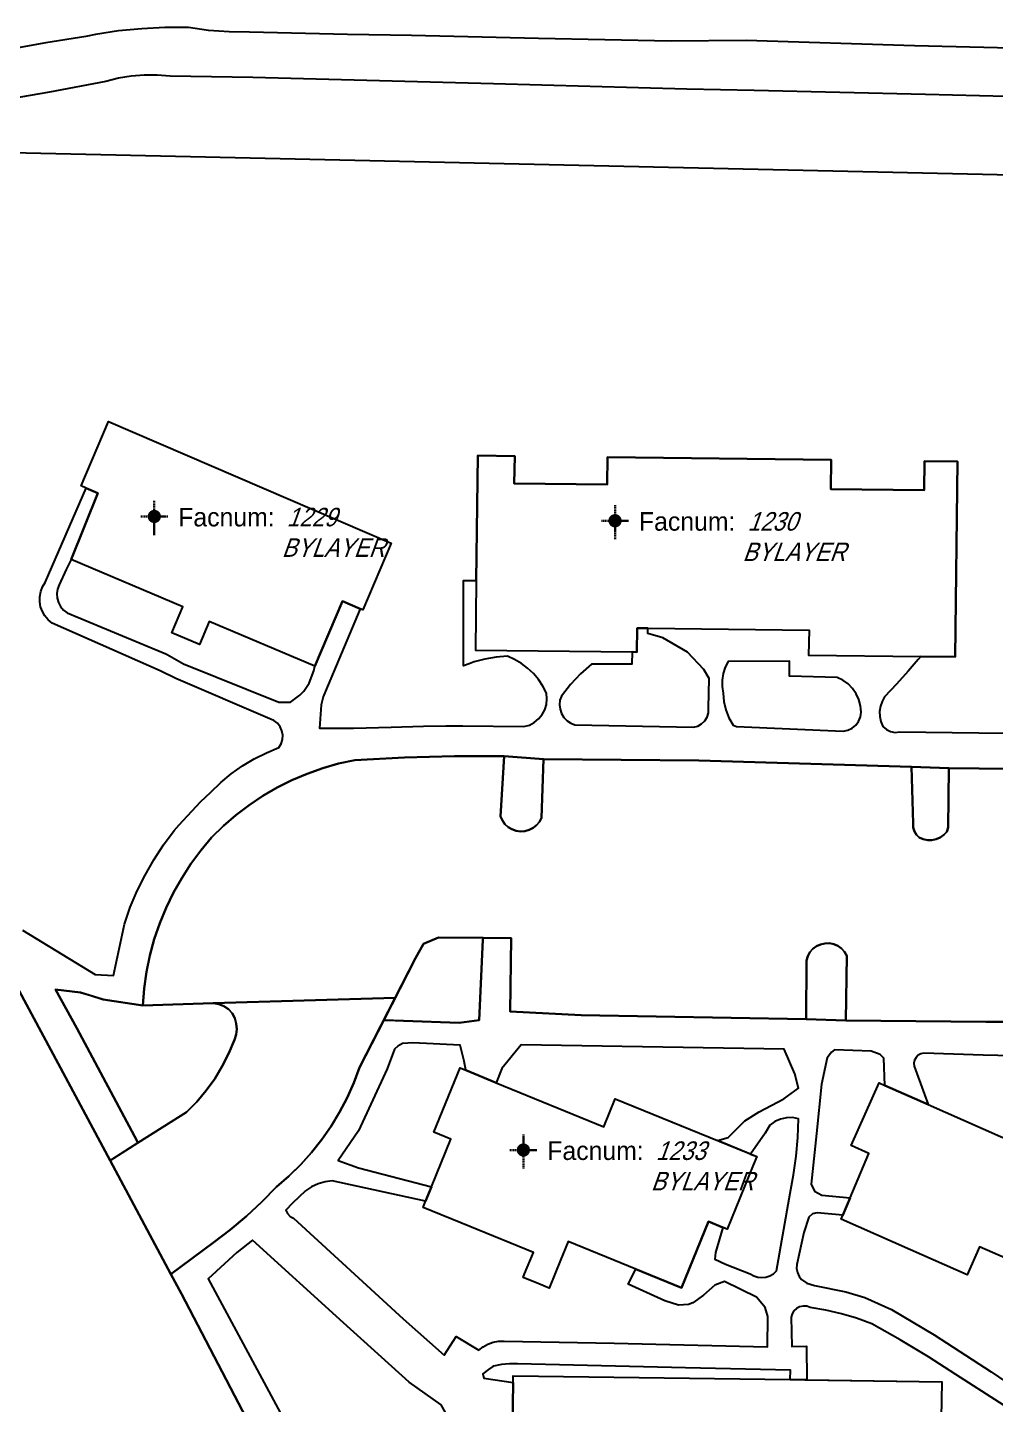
# Model space of a CAD drawing. Header units: inches. Extents: x 1273557 to 1282364, y 239587 to 246310.
# Drawn here: x 1280949.6 to 1281168.8, y 244241.9 to 244553.8 of the extents above; entities that cross this region are included whole.
import ezdxf
from ezdxf.enums import TextEntityAlignment as Align

# ---------------------------------------------------------------- set-up
doc = ezdxf.new("R2010")
doc.units = ezdxf.units.IN
doc.header["$MEASUREMENT"] = 0
doc.linetypes.add('DASHED2', pattern=[0.375, 0.25, -0.125])
doc.layers.add('BLDG-DATA', color=159, linetype='DASHED2', lineweight=30)
for name, color, linetype in [('BLDG-UW', 231, 'Continuous'), ('GRASS', 3, 'Continuous'), ('MISC-FENCE', 140, 'Continuous'), ('PATH', 253, 'Continuous'), ('PATH-ISLAND', 252, 'Continuous'), ('PRKG-UW', 6, 'Continuous'), ('STREET-NONUW', 4, 'Continuous'), ('STREET-UW', 50, 'Continuous')]:
    doc.layers.add(name, color=color, linetype=linetype)
doc.styles.add('SS_LITE', font='FRABK.TTF', dxfattribs={"height": 16})

# ---------------------------------------------------------------- blocks, each defined once
blk = doc.blocks.new('*U1')
for p, q in [((0, 3.55), (0, -4.2)), ((-3.08, 0), (3.08, 0))]:
    blk.add_line(p, q)
at = {"const_width": 1.5}
blk.add_lwpolyline([(-0.75, 0, 1), (0.75, 0, 1)], format="xyb", close=True, dxfattribs=at)
at = {"layer": 'BLDG-DATA', "color": 1, "style": 'SS_LITE'}
blk.add_text('Facnum:', height=4.2, dxfattribs=at).set_placement((27.26, -2.25), align=Align.RIGHT)
at = {"layer": 'BLDG-DATA', "color": 7, "style": 'SS_LITE', "oblique": 20, "width": 0.9, "flags": 8}
for tag, p in [('FACNUM', (29.98, -2.25)), ('OBJECT', (28.84, -9.16))]:
    blk.add_attdef(tag, p, '', height=4.2, dxfattribs=at)

msp = doc.modelspace()

# ---------------------------------------------------------------- linework, layer by layer
at = {"layer": 'BLDG-UW'}
for points in [[(1280961.7, 244449.98), (1280967.89, 244464.59), (1280967.89, 244464.59), (1281031.9, 244436.99), (1281025.5, 244421.89), (1281024.89, 244422.15), (1281020.9, 244423.84), (1281014.67, 244409.13), (1280990.7, 244419.28), (1280988.49, 244414.06), (1280982.28, 244416.68), (1280984.78, 244422.57), (1280959.49, 244433.28), (1280965.52, 244448.36), (1280962.83, 244449.5)], [(1281051.54, 244456.84), (1281051.2, 244428.52), (1281051.01, 244412.8), (1281086.49, 244412.37), (1281087.6, 244412.35), (1281087.67, 244417.78), (1281090.05, 244417.75), (1281126.56, 244417.3), (1281126.47, 244411.65), (1281151.88, 244411.33), (1281159.68, 244411.24), (1281160.22, 244455.5), (1281152.72, 244455.59), (1281152.64, 244449), (1281131.48, 244449.26), (1281131.56, 244455.85), (1281080.9, 244456.48), (1281080.83, 244450.27), (1281059.82, 244450.53), (1281059.9, 244456.74), (1281051.54, 244456.84)], [(1281113.92, 244296.12), (1281107.99, 244281.63), (1281107.06, 244282.01), (1281103.82, 244283.34), (1281097.68, 244268.34), (1281087.31, 244272.58), (1281072.02, 244278.84), (1281070.3, 244274.65), (1281067.72, 244268.3), (1281065.4, 244269.25), (1281061.83, 244270.71), (1281062.15, 244271.48), (1281064.14, 244276.34), (1281049.76, 244282.23), (1281039.15, 244286.57), (1281039.73, 244287.99), (1281041.05, 244291.22), (1281045.46, 244302), (1281041.61, 244303.58), (1281047.56, 244318.14), (1281048.86, 244317.61), (1281055.72, 244314.8), (1281080.07, 244304.84), (1281082.67, 244311.19), (1281114.72, 244298.07), (1281114.72, 244298.07)]]:
    msp.add_lwpolyline(points, close=True, dxfattribs=at)
for points in [[(1281175.71, 244273), (1281165.18, 244277.67), (1281162.35, 244271.29), (1281149.55, 244276.96), (1281133.84, 244283.92), (1281133.84, 244283.92), (1281133.84, 244283.92), (1281133.84, 244283.92), (1281134.22, 244284.84), (1281135.85, 244288.71), (1281140.08, 244298.8), (1281136.1, 244300.57), (1281142.41, 244314.8), (1281143.74, 244314.21), (1281153.51, 244309.87), (1281173.85, 244300.85)], [(1281059.42, 244236.7), (1281059.56, 244246.91), (1281059.58, 244248.42), (1281122.32, 244247.55), (1281125.64, 244247.5), (1281156.6, 244247.03), (1281156.52, 244238.81)]]:
    msp.add_lwpolyline(points, dxfattribs=at)
at = {"layer": 'GRASS'}
for points in [[(1281201.85, 244537.4), (1281152.9, 244538.67), (1281114.11, 244539.52), (1281098.89, 244539.85), (1281055.13, 244541.06), (1281000.61, 244542.51), (1280981.89, 244542.76), (1280978.95, 244543), (1280976, 244543), (1280973.06, 244542.76), (1280970.15, 244542.3), (1280967.29, 244541.6), (1280954.55, 244539.17), (1280941.77, 244536.98)], [(1280948.42, 244349.37), (1280964.91, 244339.32), (1280969.08, 244339.06), (1280971.5, 244350.75), (1280972.84, 244354.54), (1280974.41, 244358.24), (1280976.19, 244361.84), (1280978.19, 244365.32), (1280980.4, 244368.68), (1280982.8, 244371.9), (1280983.93, 244373.23), (1280988.77, 244378.43), (1280991.11, 244380.61), (1280993.34, 244382.77), (1280995.72, 244384.75), (1280998.25, 244386.55), (1281000.91, 244388.15), (1281003.67, 244389.55), (1281006.52, 244390.73), (1281007.03, 244391.59), (1281007.31, 244392.55), (1281007.37, 244393.55), (1281007.18, 244394.53), (1281006.77, 244395.44), (1281006.15, 244396.23), (1281005.37, 244396.84), (1281004.46, 244397.26), (1280983.15, 244406.39), (1280979.64, 244408.1), (1280955.17, 244418.92), (1280954.27, 244419.65), (1280953.52, 244420.52), (1280952.93, 244421.52), (1280952.54, 244422.6), (1280952.34, 244423.74), (1280952.35, 244424.89), (1280952.56, 244426.03), (1280952.98, 244427.1), (1280953.58, 244428.09), (1280962.83, 244449.5), (1280961.7, 244449.98), (1280967.89, 244464.59), (1281031.9, 244436.99), (1281025.5, 244421.89), (1281024.89, 244422.15), (1281021.27, 244413.55), (1281017.04, 244403.49), (1281016.53, 244402.17), (1281016.08, 244400.41), (1281015.71, 244395.14), (1281022.69, 244395.12), (1281023.37, 244395.14), (1281031.93, 244395.36), (1281039.24, 244395.54), (1281044.28, 244395.67), (1281048.19, 244395.62), (1281062.01, 244395.45), (1281063.22, 244395.81), (1281064.34, 244396.4), (1281065.32, 244397.2), (1281066.12, 244398.18), (1281066.72, 244399.29), (1281067.09, 244400.5), (1281067.21, 244401.75), (1281067.08, 244403.01), (1281066.27, 244404.6), (1281065.29, 244406.1), (1281064.14, 244407.47), (1281062.84, 244408.7), (1281061.42, 244409.78), (1281059.87, 244410.68), (1281058.24, 244411.41), (1281055.69, 244411.21), (1281053.16, 244410.77), (1281050.69, 244410.1), (1281049.58, 244409.69), (1281048.29, 244409.21), (1281048.3, 244417.07), (1281048.31, 244428.58), (1281051.2, 244428.52), (1281051.54, 244456.84), (1281059.9, 244456.74), (1281059.82, 244450.53), (1281080.83, 244450.27), (1281080.9, 244456.48), (1281131.56, 244455.85), (1281131.48, 244449.26), (1281152.64, 244449), (1281152.72, 244455.59), (1281160.22, 244455.5), (1281159.68, 244411.24), (1281151.88, 244411.33), (1281151.31, 244410.67), (1281149.04, 244408.04), (1281146.37, 244405.09), (1281143.66, 244402.21), (1281143.09, 244401.18), (1281142.71, 244400.07), (1281142.54, 244398.91), (1281142.59, 244397.73), (1281142.85, 244396.59), (1281143.31, 244395.51), (1281144.07, 244394.8), (1281145.01, 244394.34), (1281146.03, 244394.15), (1281147.07, 244394.25), (1281176.94, 244393.88)], [(1281179.38, 244320.71), (1281165.98, 244321.05), (1281152.57, 244321.49), (1281151.89, 244321.34), (1281151.28, 244321.01), (1281150.79, 244320.52), (1281150.46, 244319.9), (1281150.31, 244319.22), (1281150.37, 244318.53), (1281152.68, 244312.16), (1281153.51, 244309.87), (1281173.85, 244300.85)], [(1281175.71, 244273), (1281165.18, 244277.67), (1281162.35, 244271.29), (1281149.55, 244276.96), (1281133.84, 244283.92), (1281134.22, 244284.84), (1281128.38, 244285.34), (1281127.64, 244285.18), (1281127.36, 244285.12), (1281126.5, 244284.39), (1281125.37, 244280.89), (1281123.77, 244273.61), (1281123.75, 244272.69), (1281123.94, 244271.79), (1281124.33, 244270.95), (1281124.89, 244270.22), (1281126.03, 244269.39), (1281127.8, 244268.88), (1281134.91, 244267.47), (1281139.2, 244266.12), (1281145.22, 244263.46), (1281154.88, 244257.69), (1281167.83, 244249.3), (1281181.52, 244239.99)], [(1281189.46, 244229.67), (1281159.83, 244248.7), (1281153.58, 244252.72), (1281147.22, 244256.56), (1281140.75, 244260.22), (1281137.34, 244261.44), (1281133.88, 244262.46), (1281130.35, 244263.27), (1281126.79, 244263.89), (1281126.03, 244264.16), (1281125.22, 244264.22), (1281124.43, 244264.05), (1281123.72, 244263.68), (1281123.13, 244263.13), (1281122.71, 244262.45), (1281122.5, 244261.67), (1281122.7, 244255.09), (1281125.99, 244255.15), (1281126.04, 244247.49), (1281156.6, 244247.03), (1281156.52, 244238.81)]]:
    msp.add_lwpolyline(points, dxfattribs=at)
for points in [[(1280984.78, 244422.57), (1280959.49, 244433.28), (1280958.35, 244431.04), (1280956.73, 244427.6), (1280956.38, 244426.62), (1280956.23, 244425.6), (1280956.3, 244424.56), (1280956.59, 244423.57), (1280957.07, 244422.65), (1280957.73, 244421.85), (1280958.54, 244421.21), (1280980.9, 244411.98), (1280981.21, 244411.8), (1280984.37, 244409.98), (1280984.87, 244409.69), (1281006.49, 244400.99), (1281009.15, 244401.03), (1281011.22, 244402.6), (1281012.14, 244403.46), (1281013.34, 244405.32), (1281014.45, 244408.07), (1281014.67, 244409.13), (1280990.7, 244419.28), (1280988.49, 244414.06), (1280982.28, 244416.68)], [(1281103.91, 244406.33), (1281102.71, 244408.4), (1281099.05, 244412.32), (1281093.46, 244415.55), (1281090.07, 244416.55), (1281090.05, 244417.75), (1281087.67, 244417.78), (1281087.6, 244412.35), (1281086.49, 244412.37), (1281086.42, 244409.58), (1281077.3, 244409.63), (1281074.79, 244407.44), (1281072.51, 244405.02), (1281070.48, 244402.39), (1281070.16, 244401.42), (1281070.06, 244400.4), (1281070.18, 244399.38), (1281070.51, 244398.41), (1281071.04, 244397.53), (1281071.75, 244396.79), (1281072.6, 244396.21), (1281073.55, 244395.83), (1281100.37, 244395.31), (1281101.34, 244395.57), (1281102.21, 244396.07), (1281102.93, 244396.77), (1281103.46, 244397.63), (1281103.76, 244398.6), (1281103.81, 244399.62)], [(1281137.84, 244401.57), (1281137.23, 244402.88), (1281136.41, 244404.08), (1281135.39, 244405.12), (1281134.22, 244405.98), (1281132.92, 244406.62), (1281122.16, 244406.86), (1281122.15, 244410.28), (1281108.22, 244410.24), (1281107.59, 244408.9), (1281107.15, 244407.48), (1281106.92, 244406.01), (1281106.9, 244404.53), (1281107.09, 244403.06), (1281107.27, 244401.13), (1281107.72, 244399.25), (1281108.42, 244397.45), (1281109.38, 244395.77), (1281110.13, 244395.49), (1281134.28, 244394.42), (1281135.34, 244394.62), (1281136.32, 244395.08), (1281137.16, 244395.77), (1281137.8, 244396.64), (1281138.2, 244397.64), (1281138.35, 244398.72), (1281138.21, 244400.17)], [(1281066.4, 244388.1), (1281057.55, 244388.78), (1281056.71, 244375.12), (1281057.12, 244374.21), (1281057.7, 244373.39), (1281058.44, 244372.72), (1281059.29, 244372.2), (1281060.24, 244371.87), (1281061.23, 244371.73), (1281062.22, 244371.8), (1281063.19, 244372.07), (1281064.08, 244372.53), (1281064.85, 244373.15), (1281065.49, 244373.93), (1281065.95, 244374.81)], [(1281158.23, 244386.04), (1281149.75, 244386.34), (1281150.11, 244373.48), (1281150.18, 244372.59), (1281150.45, 244371.74), (1281150.9, 244370.98), (1281151.53, 244370.35), (1281152.43, 244369.95), (1281153.4, 244369.74), (1281154.4, 244369.74), (1281155.37, 244369.95), (1281156.27, 244370.35), (1281157.08, 244370.93), (1281157.75, 244371.66), (1281158.04, 244372.61)], [(1281052.72, 244347.13), (1281052.74, 244347.6), (1281042.61, 244347.7), (1281039.26, 244346.29), (1281037.46, 244343.01), (1281030.27, 244329), (1281030.87, 244328.98), (1281034.72, 244328.83), (1281047.29, 244328.34), (1281051.86, 244328.95)], [(1281135.13, 244343.58), (1281134.61, 244344.45), (1281133.93, 244345.2), (1281133.1, 244345.78), (1281132.17, 244346.18), (1281131.18, 244346.38), (1281130.16, 244346.37), (1281129.18, 244346.14), (1281128.25, 244345.72), (1281127.44, 244345.11), (1281126.77, 244344.35), (1281126.27, 244343.47), (1281125.97, 244342.5), (1281125.9, 244329.19), (1281134.89, 244328.89)], [(1280996.86, 244328.23), (1280996.5, 244329.44), (1280995.89, 244330.55), (1280995.09, 244331.5), (1280994.04, 244332.17), (1280992.87, 244332.61), (1280991.65, 244332.81), (1280975.67, 244332.33), (1280966.71, 244333.64), (1280961.61, 244335.26), (1280955.94, 244335.95), (1280959.54, 244329.33), (1280960.71, 244327.19), (1280974.4, 244301.54), (1280974.59, 244301.17), (1280985.58, 244308.13), (1280987.93, 244310.51), (1280990.05, 244313.04), (1280991.97, 244315.72), (1280993.68, 244318.54), (1280995.17, 244321.48), (1280996.43, 244324.53), (1280996.83, 244325.72), (1280996.97, 244326.97)], [(1281047.56, 244318.14), (1281048.86, 244317.61), (1281048.45, 244319.72), (1281047.54, 244323.31), (1281036.85, 244323.84), (1281035.67, 244323.76), (1281034.48, 244323.67), (1281033.45, 244323.11), (1281032.67, 244322.38), (1281031, 244317.96), (1281024.54, 244303.93), (1281019.93, 244297.17), (1281024.51, 244295.5), (1281041.05, 244291.22), (1281045.46, 244302), (1281041.61, 244303.58)], [(1281045.46, 244302), (1281041.61, 244303.58), (1281047.56, 244318.14), (1281048.86, 244317.61), (1281048.45, 244319.72), (1281047.54, 244323.31), (1281036.85, 244323.84), (1281035.67, 244323.76), (1281034.48, 244323.67), (1281033.45, 244323.11), (1281032.67, 244322.38), (1281031, 244317.96), (1281024.54, 244303.93), (1281019.93, 244297.17), (1281024.51, 244295.5), (1281041.05, 244291.22)], [(1281124.19, 244313.57), (1281123.37, 244316.8), (1281120.95, 244322.37), (1281061.37, 244323.35), (1281056.97, 244318.02), (1281055.72, 244314.8), (1281080.07, 244304.84), (1281082.67, 244311.19), (1281105.84, 244301.7), (1281108.22, 244302.39), (1281112.05, 244306.14), (1281115.24, 244308.22), (1281120.82, 244311.16)], [(1281123.37, 244316.8), (1281120.95, 244322.37), (1281061.37, 244323.35), (1281056.97, 244318.02), (1281055.72, 244314.8), (1281080.07, 244304.84), (1281082.67, 244311.19), (1281105.84, 244301.7), (1281108.22, 244302.39), (1281112.05, 244306.14), (1281115.24, 244308.22), (1281120.82, 244311.16), (1281124.19, 244313.57)], [(1281140.08, 244298.8), (1281136.1, 244300.57), (1281142.41, 244314.8), (1281143.74, 244314.21), (1281143.47, 244320.33), (1281142.65, 244321.2), (1281140.66, 244321.94), (1281132.32, 244322.22), (1281131.63, 244321.74), (1281130.66, 244320.42), (1281129.36, 244314.48), (1281128.23, 244303.31), (1281127.08, 244291.79), (1281127.79, 244290.25), (1281129.44, 244289.35), (1281135.85, 244288.71)], [(1281122.3, 244289.77), (1281123.04, 244293.97), (1281123.61, 244298.19), (1281124, 244302.42), (1281124.21, 244306.66), (1281122.83, 244306.9), (1281121.44, 244306.86), (1281120.08, 244306.56), (1281118.81, 244305.99), (1281117.67, 244305.19), (1281116.6, 244303.39), (1281113.32, 244298.64), (1281114.72, 244298.07), (1281113.92, 244296.12), (1281107.99, 244281.63), (1281107.06, 244282.01), (1281105.4, 244276.38), (1281105.19, 244274.83), (1281107.64, 244273.68), (1281113.25, 244271.53), (1281114.06, 244271.05), (1281114.94, 244270.76), (1281115.88, 244270.66), (1281116.81, 244270.76), (1281117.7, 244271.05), (1281118.5, 244271.53), (1281119.18, 244272.17)], [(1281116.62, 244263.91), (1281114.68, 244266.25), (1281107.38, 244269.79), (1281105.24, 244268.93), (1281102.64, 244266.66), (1281100.22, 244264.97), (1281099.28, 244264.58), (1281097, 244264.4), (1281093.91, 244265.43), (1281085.63, 244269.2), (1281087.31, 244272.58), (1281087.31, 244272.58), (1281072.02, 244278.84), (1281070.3, 244274.65), (1281067.72, 244268.3), (1281065.4, 244269.25), (1281061.83, 244270.71), (1281062.15, 244271.48), (1281064.14, 244276.34), (1281049.76, 244282.23), (1281039.15, 244286.57), (1281039.73, 244287.99), (1281018.6, 244292.58), (1281016.97, 244292.39), (1281015.39, 244291.94), (1281013.9, 244291.25), (1281012.54, 244290.34), (1281009.55, 244287.54), (1281008.09, 244285.93), (1281008.46, 244285.16), (1281009.05, 244284.53), (1281009.8, 244284.11), (1281034.67, 244261.35), (1281043.92, 244253.11), (1281046.67, 244257.32), (1281051.8, 244254.2), (1281052.77, 244254.99), (1281053.85, 244255.61), (1281055.03, 244256.04), (1281056.26, 244256.27), (1281057.51, 244256.28), (1281082.46, 244255.78), (1281117.17, 244254.95), (1281117.23, 244261.87)], [(1281051.05, 244230.21), (1281046.53, 244236.09), (1281043.27, 244241.85), (1281036.02, 244246.99), (1281021.12, 244260.39), (1281000.56, 244279.13), (1280997.01, 244276.38), (1280990.45, 244270.42), (1281012.13, 244230.16), (1281025.45, 244204.66), (1281025.49, 244204.59), (1281050.2, 244204.6)], [(1281059.58, 244248.42), (1281122.32, 244247.55), (1281122.34, 244249.71), (1281098.58, 244250.25), (1281060.57, 244251.1), (1281058.72, 244251.17), (1281056.88, 244251.01), (1281055.08, 244250.61), (1281054.93, 244250.55), (1281053.97, 244249.85), (1281052.67, 244248.88), (1281052.89, 244247.89), (1281059.56, 244246.91)]]:
    msp.add_lwpolyline(points, close=True, dxfattribs=at)
at = {"layer": 'MISC-FENCE'}
msp.add_line((1280914.14, 244526.23), (1281365.97, 244516.09), dxfattribs=at)
at = {"layer": 'PATH'}
for points in [[(1281184.91, 244548.79), (1281150.46, 244549.69), (1281112.32, 244550.84), (1281095.34, 244550.71), (1281065.31, 244551.32), (1281036.53, 244551.96), (1281022.01, 244552.19), (1280999.84, 244552.76), (1280995.21, 244552.79), (1280990.58, 244553.14), (1280986.02, 244553.79), (1280980.7, 244553.8), (1280975.43, 244553.54), (1280970.17, 244553.02), (1280964.96, 244552.23), (1280962.75, 244551.79), (1280953.69, 244550.36), (1280941.13, 244548.07)], [(1280940.46, 244348.99), (1280956.51, 244319.16), (1280968.28, 244297.17), (1280974.59, 244301.17), (1280974.4, 244301.54), (1280960.71, 244327.19), (1280959.54, 244329.33), (1280955.94, 244335.95), (1280961.61, 244335.26), (1280963.92, 244334.53), (1280966.71, 244333.64), (1280975.67, 244332.33), (1280975.97, 244336.13), (1280976.51, 244339.9), (1280977.28, 244343.63), (1280978.28, 244347.3), (1280979.51, 244350.91), (1280980.96, 244354.43), (1280982.62, 244357.86), (1280984.49, 244361.17), (1280986.56, 244364.37), (1280988.82, 244367.43), (1280991.27, 244370.34), (1280993.94, 244372.96), (1280996.77, 244375.41), (1280999.75, 244377.68), (1281002.86, 244379.76), (1281006.1, 244381.65), (1281009.44, 244383.33), (1281012.89, 244384.8), (1281016.42, 244386.05), (1281020.01, 244387.08), (1281023.67, 244387.89), (1281034.96, 244388.45), (1281046.25, 244388.74), (1281057.55, 244388.78), (1281066.4, 244388.1), (1281101.63, 244387.81), (1281149.75, 244386.34), (1281158.23, 244386.04), (1281192.57, 244385.64)], [(1281197.12, 244328.57), (1281166.57, 244328.59), (1281134.89, 244328.89), (1281125.9, 244329.19), (1281074.98, 244330.14), (1281058.9, 244330.93), (1281059.08, 244347.53), (1281052.74, 244347.6), (1281052.72, 244347.13), (1281051.86, 244328.95), (1281047.29, 244328.34), (1281034.72, 244328.83), (1281030.27, 244329), (1281024.76, 244318.27), (1281023.47, 244314.79), (1281021.97, 244311.4), (1281020.25, 244308.12), (1281018.34, 244304.95), (1281016.22, 244301.91), (1281013.92, 244299.01), (1281011.44, 244296.26), (1281009.13, 244294), (1281008.79, 244293.67), (1281005.98, 244291.25), (1281002.65, 244287.83), (1280999.15, 244284.57), (1280995.49, 244281.49), (1280991.69, 244278.58), (1280982.05, 244271.44), (1280984.41, 244267.02), (1281005.64, 244226.28)]]:
    msp.add_lwpolyline(points, dxfattribs=at)
at = {"layer": 'PATH-ISLAND'}
for points in [[(1281201.85, 244537.4), (1281152.9, 244538.67), (1281114.11, 244539.52), (1281098.89, 244539.85), (1281055.13, 244541.06), (1281000.61, 244542.51), (1280981.89, 244542.76), (1280978.95, 244543), (1280976, 244543), (1280973.06, 244542.76), (1280970.15, 244542.3), (1280967.29, 244541.6), (1280954.55, 244539.17), (1280941.77, 244536.98)], [(1280948.42, 244349.37), (1280964.91, 244339.32), (1280969.08, 244339.06), (1280971.5, 244350.75), (1280972.84, 244354.54), (1280974.41, 244358.24), (1280976.19, 244361.84), (1280978.19, 244365.32), (1280980.4, 244368.68), (1280982.8, 244371.9), (1280983.93, 244373.23), (1280988.77, 244378.43), (1280991.11, 244380.61), (1280993.34, 244382.77), (1280995.72, 244384.75), (1280998.25, 244386.55), (1281000.91, 244388.15), (1281003.67, 244389.55), (1281006.52, 244390.73), (1281007.03, 244391.59), (1281007.31, 244392.55), (1281007.37, 244393.55), (1281007.18, 244394.53), (1281006.77, 244395.44), (1281006.15, 244396.23), (1281005.37, 244396.84), (1281004.46, 244397.26), (1280983.15, 244406.39), (1280979.64, 244408.1), (1280955.17, 244418.92), (1280954.27, 244419.65), (1280953.52, 244420.52), (1280952.93, 244421.52), (1280952.54, 244422.6), (1280952.34, 244423.74), (1280952.35, 244424.89), (1280952.56, 244426.03), (1280952.98, 244427.1), (1280953.58, 244428.09), (1280962.83, 244449.5), (1280965.52, 244448.36), (1280959.49, 244433.28), (1280958.35, 244431.04), (1280956.73, 244427.6), (1280956.38, 244426.62), (1280956.23, 244425.6), (1280956.3, 244424.56), (1280956.59, 244423.57), (1280957.07, 244422.65), (1280957.73, 244421.85), (1280958.54, 244421.21), (1280980.9, 244411.98), (1280981.21, 244411.8), (1280984.37, 244409.98), (1280984.87, 244409.69), (1281006.49, 244400.99), (1281009.15, 244401.03), (1281011.22, 244402.6), (1281012.14, 244403.46), (1281013.34, 244405.32), (1281014.45, 244408.07), (1281014.67, 244409.13), (1281020.9, 244423.84), (1281024.89, 244422.15), (1281021.27, 244413.55), (1281017.04, 244403.49), (1281016.53, 244402.17), (1281016.08, 244400.41), (1281015.71, 244395.14), (1281022.69, 244395.12), (1281023.37, 244395.14), (1281031.93, 244395.36), (1281039.24, 244395.54), (1281044.28, 244395.67), (1281048.19, 244395.62), (1281062.01, 244395.45), (1281063.22, 244395.81), (1281064.34, 244396.4), (1281065.32, 244397.2), (1281066.12, 244398.18), (1281066.72, 244399.29), (1281067.09, 244400.5), (1281067.21, 244401.75), (1281067.08, 244403.01), (1281066.27, 244404.6), (1281065.29, 244406.1), (1281064.14, 244407.47), (1281062.84, 244408.7), (1281061.42, 244409.78), (1281059.87, 244410.68), (1281058.24, 244411.41), (1281055.69, 244411.21), (1281053.16, 244410.77), (1281050.69, 244410.1), (1281049.58, 244409.69), (1281048.29, 244409.21), (1281048.3, 244417.07), (1281048.31, 244428.58), (1281051.2, 244428.52), (1281051.01, 244412.8), (1281086.49, 244412.37), (1281086.42, 244409.58), (1281077.3, 244409.63), (1281074.79, 244407.44), (1281072.51, 244405.02), (1281070.48, 244402.39), (1281070.16, 244401.42), (1281070.06, 244400.4), (1281070.18, 244399.38), (1281070.51, 244398.41), (1281071.04, 244397.53), (1281071.75, 244396.79), (1281072.6, 244396.21), (1281073.55, 244395.83), (1281100.37, 244395.31), (1281101.34, 244395.57), (1281102.21, 244396.07), (1281102.93, 244396.77), (1281103.46, 244397.63), (1281103.76, 244398.6), (1281103.81, 244399.62), (1281103.91, 244406.33), (1281102.71, 244408.4), (1281099.05, 244412.32), (1281093.46, 244415.55), (1281090.07, 244416.55), (1281090.05, 244417.75), (1281126.56, 244417.3), (1281126.47, 244411.65), (1281151.88, 244411.33), (1281151.31, 244410.67), (1281149.04, 244408.04), (1281146.37, 244405.09), (1281143.66, 244402.21), (1281143.09, 244401.18), (1281142.71, 244400.07), (1281142.54, 244398.91), (1281142.59, 244397.73), (1281142.85, 244396.59), (1281143.31, 244395.51), (1281144.07, 244394.8), (1281145.01, 244394.34), (1281146.03, 244394.15), (1281147.07, 244394.25), (1281176.94, 244393.88)], [(1281179.38, 244320.71), (1281165.98, 244321.05), (1281152.57, 244321.49), (1281151.89, 244321.34), (1281151.28, 244321.01), (1281150.79, 244320.52), (1281150.46, 244319.9), (1281150.31, 244319.22), (1281150.37, 244318.53), (1281152.68, 244312.16), (1281153.51, 244309.87), (1281143.74, 244314.21), (1281143.47, 244320.33), (1281142.65, 244321.2), (1281140.66, 244321.94), (1281132.32, 244322.22), (1281131.63, 244321.74), (1281130.66, 244320.42), (1281129.36, 244314.48), (1281128.23, 244303.31), (1281127.08, 244291.79), (1281127.79, 244290.25), (1281129.44, 244289.35), (1281135.85, 244288.71), (1281134.22, 244284.84), (1281128.38, 244285.34), (1281127.36, 244285.12), (1281126.5, 244284.39), (1281125.37, 244280.89), (1281123.77, 244273.61), (1281123.75, 244272.69), (1281123.94, 244271.79), (1281124.33, 244270.95), (1281124.89, 244270.22), (1281126.03, 244269.39), (1281127.8, 244268.88), (1281134.91, 244267.47), (1281139.2, 244266.12), (1281145.22, 244263.46), (1281154.88, 244257.69), (1281167.83, 244249.3), (1281181.52, 244239.99)], [(1281189.46, 244229.67), (1281159.83, 244248.7), (1281153.58, 244252.72), (1281147.22, 244256.56), (1281140.75, 244260.22), (1281137.34, 244261.44), (1281133.88, 244262.46), (1281130.35, 244263.27), (1281126.79, 244263.89), (1281126.03, 244264.16), (1281125.22, 244264.22), (1281124.43, 244264.05), (1281123.72, 244263.68), (1281123.13, 244263.13), (1281122.71, 244262.45), (1281122.5, 244261.67), (1281122.7, 244255.09), (1281125.99, 244255.15), (1281126.04, 244247.49), (1281125.64, 244247.5), (1281122.32, 244247.55), (1281122.34, 244249.71), (1281098.58, 244250.25), (1281060.57, 244251.1), (1281058.72, 244251.17), (1281056.88, 244251.01), (1281055.08, 244250.61), (1281054.93, 244250.55), (1281053.97, 244249.85), (1281052.67, 244248.88), (1281052.89, 244247.89), (1281059.56, 244246.91), (1281059.42, 244236.7)]]:
    msp.add_lwpolyline(points, dxfattribs=at)
for points in [[(1281122.16, 244406.86), (1281122.15, 244410.28), (1281108.22, 244410.24), (1281107.59, 244408.9), (1281107.15, 244407.48), (1281106.92, 244406.01), (1281106.9, 244404.53), (1281107.09, 244403.06), (1281107.27, 244401.13), (1281107.72, 244399.25), (1281108.42, 244397.45), (1281109.38, 244395.77), (1281110.13, 244395.49), (1281134.28, 244394.42), (1281135.34, 244394.62), (1281136.32, 244395.08), (1281137.16, 244395.77), (1281137.8, 244396.64), (1281138.2, 244397.64), (1281138.35, 244398.72), (1281138.21, 244400.17), (1281137.84, 244401.57), (1281137.23, 244402.88), (1281136.41, 244404.08), (1281135.39, 244405.12), (1281134.22, 244405.98), (1281132.92, 244406.62)], [(1281097.68, 244268.34), (1281103.82, 244283.34), (1281107.06, 244282.01), (1281107.06, 244282.01), (1281105.4, 244276.38), (1281105.19, 244274.83), (1281107.64, 244273.68), (1281113.25, 244271.53), (1281114.06, 244271.05), (1281114.94, 244270.76), (1281115.88, 244270.66), (1281116.81, 244270.76), (1281117.7, 244271.05), (1281118.5, 244271.53), (1281119.18, 244272.17), (1281122.3, 244289.77), (1281123.04, 244293.97), (1281123.61, 244298.19), (1281124, 244302.42), (1281124.21, 244306.66), (1281122.83, 244306.9), (1281121.44, 244306.86), (1281120.08, 244306.56), (1281118.81, 244305.99), (1281117.67, 244305.19), (1281116.6, 244303.39), (1281113.32, 244298.64), (1281105.84, 244301.7), (1281108.22, 244302.39), (1281112.05, 244306.14), (1281115.24, 244308.22), (1281120.82, 244311.16), (1281124.19, 244313.57), (1281123.37, 244316.8), (1281120.95, 244322.37), (1281061.37, 244323.35), (1281056.97, 244318.02), (1281055.72, 244314.8), (1281048.86, 244317.61), (1281048.86, 244317.61), (1281048.45, 244319.72), (1281047.54, 244323.31), (1281036.85, 244323.84), (1281035.67, 244323.76), (1281034.48, 244323.67), (1281033.45, 244323.11), (1281032.67, 244322.38), (1281031, 244317.96), (1281024.54, 244303.93), (1281019.93, 244297.17), (1281024.51, 244295.5), (1281041.05, 244291.22), (1281039.73, 244287.99), (1281018.6, 244292.58), (1281016.97, 244292.39), (1281015.39, 244291.94), (1281013.9, 244291.25), (1281012.54, 244290.34), (1281009.55, 244287.54), (1281008.09, 244285.93), (1281008.46, 244285.16), (1281009.05, 244284.53), (1281009.8, 244284.11), (1281034.67, 244261.35), (1281043.92, 244253.11), (1281046.67, 244257.32), (1281051.8, 244254.2), (1281052.77, 244254.99), (1281053.85, 244255.61), (1281055.03, 244256.04), (1281056.26, 244256.27), (1281057.51, 244256.28), (1281082.46, 244255.78), (1281117.17, 244254.95), (1281117.23, 244261.87), (1281116.62, 244263.91), (1281114.68, 244266.25), (1281107.38, 244269.79), (1281105.24, 244268.93), (1281102.64, 244266.66), (1281100.22, 244264.97), (1281099.28, 244264.58), (1281097, 244264.4), (1281093.91, 244265.43), (1281085.63, 244269.2), (1281087.31, 244272.58)], [(1281051.05, 244230.21), (1281046.53, 244236.09), (1281043.27, 244241.85), (1281036.02, 244246.99), (1281021.12, 244260.39), (1281000.56, 244279.13), (1280997.01, 244276.38), (1280990.45, 244270.42), (1281012.13, 244230.16), (1281025.45, 244204.66), (1281025.49, 244204.59), (1281050.2, 244204.6)]]:
    msp.add_lwpolyline(points, close=True, dxfattribs=at)
at = {"layer": 'PRKG-UW'}
msp.add_lwpolyline([(1281192.57, 244385.64), (1281158.23, 244386.04), (1281158.04, 244372.61), (1281157.75, 244371.66), (1281157.08, 244370.93), (1281156.27, 244370.35), (1281155.37, 244369.95), (1281154.4, 244369.74), (1281153.4, 244369.74), (1281152.43, 244369.95), (1281151.53, 244370.35), (1281150.9, 244370.98), (1281150.45, 244371.74), (1281150.18, 244372.59), (1281150.11, 244373.48), (1281149.75, 244386.34), (1281101.63, 244387.81), (1281066.4, 244388.1), (1281065.95, 244374.81), (1281065.49, 244373.93), (1281064.85, 244373.15), (1281064.08, 244372.53), (1281063.19, 244372.07), (1281062.22, 244371.8), (1281061.23, 244371.73), (1281060.24, 244371.87), (1281059.29, 244372.2), (1281058.44, 244372.72), (1281057.7, 244373.39), (1281057.12, 244374.21), (1281056.71, 244375.12), (1281057.55, 244388.78), (1281046.25, 244388.74), (1281034.96, 244388.45), (1281023.67, 244387.89), (1281020.01, 244387.08), (1281016.42, 244386.05), (1281012.89, 244384.8), (1281009.44, 244383.33), (1281006.1, 244381.65), (1281002.86, 244379.76), (1280999.75, 244377.68), (1280996.77, 244375.41), (1280993.94, 244372.96), (1280991.27, 244370.34), (1280988.82, 244367.43), (1280986.56, 244364.37), (1280984.49, 244361.17), (1280982.62, 244357.86), (1280980.96, 244354.43), (1280979.51, 244350.91), (1280978.28, 244347.3), (1280977.28, 244343.63), (1280976.51, 244339.9), (1280975.97, 244336.13), (1280975.67, 244332.33), (1280991.65, 244332.81), (1281032.86, 244334.05), (1281037.46, 244343.01), (1281039.26, 244346.29), (1281042.61, 244347.7), (1281052.74, 244347.6), (1281059.08, 244347.53), (1281058.9, 244330.93), (1281074.98, 244330.14), (1281125.9, 244329.19), (1281125.97, 244342.5), (1281126.27, 244343.47), (1281126.77, 244344.35), (1281127.44, 244345.11), (1281128.25, 244345.72), (1281129.18, 244346.14), (1281130.16, 244346.37), (1281131.18, 244346.38), (1281132.17, 244346.18), (1281133.1, 244345.78), (1281133.93, 244345.2), (1281134.61, 244344.45), (1281135.13, 244343.58), (1281134.89, 244328.89), (1281166.57, 244328.59), (1281197.12, 244328.57)], dxfattribs=at)
at = {"layer": 'STREET-NONUW'}
msp.add_lwpolyline([(1281005.64, 244226.28), (1280984.41, 244267.02), (1280982.05, 244271.44), (1280968.28, 244297.17), (1280956.51, 244319.16), (1280940.46, 244348.99)], dxfattribs=at)
at = {"layer": 'STREET-UW'}
msp.add_lwpolyline([(1281018.34, 244304.95), (1281020.25, 244308.12), (1281021.97, 244311.4), (1281023.47, 244314.79), (1281024.76, 244318.27), (1281032.86, 244334.05), (1280991.65, 244332.81), (1280992.87, 244332.61), (1280994.04, 244332.17), (1280995.09, 244331.5), (1280995.89, 244330.55), (1280996.5, 244329.44), (1280996.86, 244328.23), (1280996.97, 244326.97), (1280996.83, 244325.72), (1280996.43, 244324.53), (1280995.17, 244321.48), (1280993.68, 244318.54), (1280991.97, 244315.72), (1280990.05, 244313.04), (1280987.93, 244310.51), (1280985.58, 244308.13), (1280974.59, 244301.17), (1280968.68, 244297.42), (1280968.28, 244297.17), (1280982.05, 244271.44), (1280991.69, 244278.58), (1280995.49, 244281.49), (1280999.15, 244284.57), (1281002.65, 244287.83), (1281005.98, 244291.25), (1281008.79, 244293.67), (1281011.44, 244296.26), (1281013.92, 244299.01), (1281016.22, 244301.91)], close=True, dxfattribs=at)

# ---------------------------------------------------------------- block references
at = {"layer": 'BLDG-DATA'}
ref = msp.add_blockref('*U1', (1280978.29, 244443.06), dxfattribs=at)
ref.add_attrib('FACNUM', '1229', (1281008.27, 244440.82), dxfattribs={"color": 7, "height": 4.2, "style": 'SS_LITE', "oblique": 20, "width": 0.9})
ref.add_attrib('OBJECT', 'BYLAYER', (1281007.13, 244433.91), dxfattribs={"color": 7, "height": 4.2, "style": 'SS_LITE', "oblique": 20, "width": 0.9})
ref = msp.add_blockref('*U1', (1281082.63, 244442.09), dxfattribs=at)
ref.add_attrib('FACNUM', '1230', (1281112.61, 244439.85), dxfattribs={"color": 7, "height": 4.2, "style": 'SS_LITE', "oblique": 20, "width": 0.9})
ref.add_attrib('OBJECT', 'BYLAYER', (1281111.47, 244432.94), dxfattribs={"color": 7, "height": 4.2, "style": 'SS_LITE', "oblique": 20, "width": 0.9})
ref = msp.add_blockref('*U1', (1281061.87, 244299.56), dxfattribs=at)
ref.add_attrib('FACNUM', '1233', (1281091.85, 244297.31), dxfattribs={"color": 7, "height": 4.2, "style": 'SS_LITE', "oblique": 20, "width": 0.9})
ref.add_attrib('OBJECT', 'BYLAYER', (1281090.71, 244290.4), dxfattribs={"color": 7, "height": 4.2, "style": 'SS_LITE', "oblique": 20, "width": 0.9})

doc.saveas('drawing.dxf')
